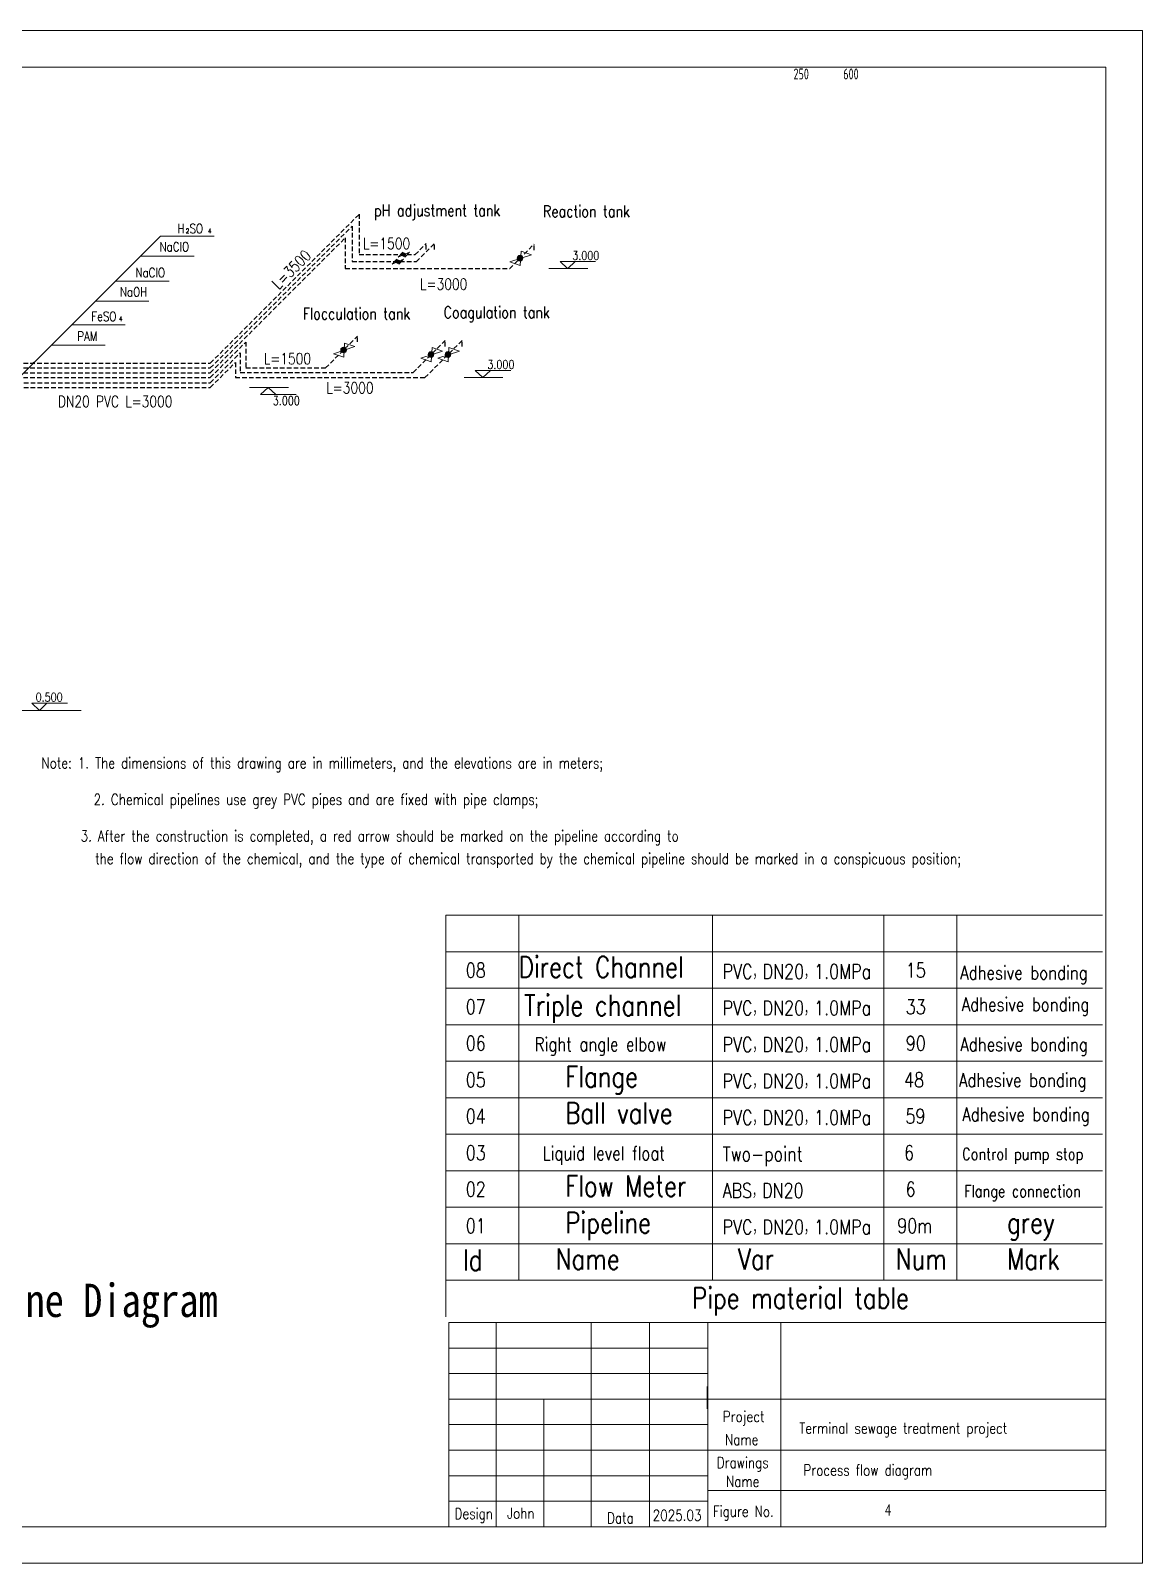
# Model space of a CAD drawing. Extents: x 838828 to 1489448, y 610351 to 848160.
# Drawn here: x 981370 to 1011826, y 659886 to 701886 of the extents above; entities that cross this region are included whole.
import ezdxf
from ezdxf.enums import TextEntityAlignment as Align

# ---------------------------------------------------------------- set-up
doc = ezdxf.new("R2010")
doc.units = 0
doc.header["$LTSCALE"] = 1000
doc.header["$MEASUREMENT"] = 0
doc.linetypes.add('HIDDEN2', pattern=[0.1875, 0.125, -0.0625])
doc.layers.get('0').update_dxf_attribs({"linetype": 'CONTINUOUS', "lineweight": 13})
for name, color, linetype, lineweight in [('D', 3, 'CONTINUOUS', 13), ('HATCH', 8, 'CONTINUOUS', 13), ('文字', 7, 'CONTINUOUS', 13), ('文字00', 6, 'CONTINUOUS', 13), ('标注', 8, 'CONTINUOUS', 13), ('设备', 6, 'CONTINUOUS', 13)]:
    doc.layers.add(name, color=color, linetype=linetype, lineweight=lineweight)
doc.layers.add('加药管道', color=1, linetype='HIDDEN2')
doc.styles.add('HZ', font='romans.shx', dxfattribs={"width": 0.7, "bigfont": 'gbcbig.shx'})
doc.styles.add('ST', font='SimSun.ttf', dxfattribs={"width": 0.8})
doc.styles.get("Standard").update_dxf_attribs({"font": 'ROMANS.SHX', "width": 1.2, "bigfont": 'gbcbig.shx'})
doc.styles.add('TSSD_DIMENSION', font='tssdeng.shx', dxfattribs={"width": 0.7, "bigfont": 'tssdchn.shx'})

msp = doc.modelspace()

# ---------------------------------------------------------------- hatches: boundary and pattern name
at = {"layer": '设备'}
h = msp.add_hatch(color=256, dxfattribs=at)
h.paths.add_polyline_path([(991457, 695598, 0.144014), (991430, 695605, 0.74823), (991403, 695515)])
h.paths.add_polyline_path([(991457, 695598), (991403, 695515, 0.144014), (991430, 695507, 0.74823)])
h = msp.add_hatch(color=256, dxfattribs=at)
h.paths.add_polyline_path([(991621, 695790, 0.144014), (991594, 695798, 0.74823), (991567, 695707)])
h.paths.add_polyline_path([(991621, 695790), (991567, 695707, 0.144014), (991594, 695699, 0.74823)])
h = msp.add_hatch(color=256, dxfattribs=at)
h.paths.add_polyline_path([(994700, 695637, 0.144014), (994719, 695598, 0.74823), (994853, 695660)])
h.paths.add_polyline_path([(994700, 695637), (994853, 695660, 0.144014), (994835, 695700, 0.74823)])
h = msp.add_hatch(color=256, dxfattribs=at)
h.paths.add_polyline_path([(989866, 693122, 0.144014), (989884, 693082, 0.74823), (990018, 693145)])
h.paths.add_polyline_path([(989866, 693122), (990018, 693145, 0.144014), (990000, 693184, 0.74823)])
h = msp.add_hatch(color=256, dxfattribs=at)
h.paths.add_polyline_path([(992263, 692997, 0.144014), (992281, 692958, 0.74823), (992416, 693020)])
h.paths.add_polyline_path([(992263, 692997), (992416, 693020, 0.144014), (992397, 693060, 0.74823)])
h = msp.add_hatch(color=256, dxfattribs=at)
h.paths.add_polyline_path([(992727, 692997, 0.144014), (992745, 692958, 0.74823), (992879, 693020)])
h.paths.add_polyline_path([(992727, 692997), (992879, 693020, 0.144014), (992861, 693060, 0.74823)])

# ---------------------------------------------------------------- linework, layer by layer
at = {"linetype": 'Continuous'}
for p, q in [((1011826, 701886), (952426, 701886)), ((1011826, 659886), (1011826, 701886)), ((1010826, 700886), (954926, 700886)), ((1010826, 660886), (1010826, 700886)), ((952426, 659886), (1011826, 659886))]:
    msp.add_line(p, q, dxfattribs=at)
for p, q in [((992826, 660886), (992826, 666486)), ((992826, 666486), (1010826, 666486)), ((992837, 666486), (1010837, 666486)), ((994126, 660886), (994126, 666486)), ((996726, 660886), (996726, 666486)), ((998326, 660886), (998326, 666486)), ((999926, 660886), (999926, 666486)), ((1001926, 660886), (1001926, 666486)), ((992826, 665786), (999926, 665786)), ((992826, 665086), (999926, 665086)), ((999908, 664118), (999908, 664731)), ((992826, 664386), (1010826, 664386)), ((995426, 660886), (995426, 664386)), ((999508, 664387), (1000162, 664387)), ((992826, 663686), (999926, 663686)), ((992826, 662986), (999926, 662986)), ((999926, 662986), (1010826, 662986)), ((992826, 662286), (999926, 662286)), ((992826, 661586), (999926, 661586)), ((999926, 661886), (1010826, 661886)), ((954926, 660886), (1010826, 660886))]:
    msp.add_line(p, q)
at = {"layer": 'D', "ltscale": 200}
for p, q in [((991587, 695621), (991272, 695491)), ((991400, 695621), (991272, 695491)), ((991400, 695621), (991460, 695491)), ((991751, 695813), (991436, 695683)), ((991564, 695813), (991436, 695683)), ((991460, 695491), (991587, 695621)), ((991564, 695813), (991624, 695683)), ((991624, 695683), (991751, 695813))]:
    msp.add_line(p, q, dxfattribs=at)
at = {"layer": 'HATCH'}
for p, q in [((980778, 692107), (984929, 696258)), ((984929, 696258), (986396, 696258)), ((984379, 695708), (985846, 695708)), ((995569, 695366), (996633, 695366)), ((983693, 695022), (985160, 695022)), ((983143, 694472), (984610, 694472)), ((982491, 693820), (983958, 693820)), ((981942, 693270), (983409, 693270)), ((981435, 692798), (981479, 692754)), ((993246, 692377), (994310, 692377)), ((987367, 692107), (988431, 692107)), ((980255, 683260), (982753, 683260)), ((992741, 666644), (992741, 677644)), ((1010731, 677644), (992741, 677644)), ((994741, 667644), (994741, 677644)), ((1000053, 667644), (1000053, 677644)), ((1004741, 667644), (1004741, 677644)), ((1006741, 667644), (1006741, 677644)), ((1010731, 676644), (992741, 676644)), ((1010731, 675644), (992741, 675644)), ((1010731, 674644), (992741, 674644)), ((1010731, 673644), (992741, 673644)), ((1010731, 672644), (992741, 672644)), ((1010731, 671644), (992741, 671644)), ((1010731, 670644), (992741, 670644)), ((1010731, 669644), (992741, 669644)), ((1010731, 668644), (992741, 668644)), ((1010731, 667644), (992741, 667644))]:
    msp.add_line(p, q, dxfattribs=at)
at = {"layer": 'HATCH', "ltscale": 0.001}
msp.add_line((1010826, 666486), (1010826, 660886), dxfattribs=at)
at = {"layer": '加药管道'}
for p, q in [((986292, 692776), (990369, 696853)), ((990369, 696853), (990369, 695748)), ((986292, 692644), (990177, 696529)), ((990177, 696529), (990177, 695556)), ((986292, 692512), (989987, 696206)), ((989987, 696206), (989987, 695366)), ((991903, 695748), (992207, 696052)), ((991936, 695556), (992432, 696052)), ((992207, 695889), (992207, 696052)), ((992432, 695889), (992432, 696052)), ((994494, 695366), (995162, 696034)), ((995162, 695871), (995162, 696034)), ((990177, 695556), (991936, 695556)), ((990369, 695748), (991903, 695748)), ((989987, 695366), (994494, 695366)), ((989451, 692642), (990327, 693518)), ((990327, 693356), (990327, 693518)), ((986292, 692380), (987263, 693351)), ((986292, 692239), (987111, 693057)), ((987111, 693057), (987111, 692517)), ((987263, 693351), (987263, 692642)), ((991848, 692517), (992725, 693394)), ((992172, 692377), (993188, 693394)), ((992725, 693231), (992725, 693394)), ((993188, 693231), (993188, 693394)), ((978548, 692776), (986292, 692776)), ((978734, 692644), (986292, 692644)), ((986292, 692107), (986977, 692792)), ((986977, 692792), (986977, 692377)), ((987263, 692642), (989451, 692642)), ((978921, 692512), (986292, 692512)), ((979107, 692380), (986292, 692380)), ((979308, 692239), (986292, 692239)), ((986977, 692377), (992172, 692377)), ((987111, 692517), (991848, 692517)), ((979494, 692107), (986292, 692107))]:
    msp.add_line(p, q, dxfattribs=at)
at = {"layer": '文字'}
for p, q in [((995872, 695560), (996848, 695560)), ((995872, 695560), (996078, 695366)), ((996288, 695560), (996082, 695366)), ((993550, 692572), (994526, 692572)), ((993550, 692572), (993756, 692377)), ((993965, 692572), (993759, 692377)), ((987670, 691912), (987876, 692107)), ((987670, 691912), (988646, 691912)), ((988086, 691912), (987880, 692107)), ((981402, 683455), (982378, 683455)), ((981402, 683455), (981608, 683260)), ((981817, 683455), (981611, 683260))]:
    msp.add_line(p, q, dxfattribs=at)
at = {"layer": '设备'}
for p, q in [((994498, 695549), (995089, 695741)), ((994784, 695451), (994498, 695549)), ((994804, 695839), (994784, 695451)), ((995089, 695741), (994804, 695839)), ((989663, 693034), (990255, 693226)), ((989949, 692935), (989663, 693034)), ((989969, 693324), (989949, 692935)), ((990255, 693226), (989969, 693324)), ((992060, 692909), (992652, 693101)), ((992366, 693199), (992346, 692811)), ((992652, 693101), (992366, 693199)), ((992524, 692909), (993116, 693101)), ((992830, 693199), (992810, 692811)), ((993116, 693101), (992830, 693199)), ((992346, 692811), (992060, 692909)), ((992810, 692811), (992524, 692909))]:
    msp.add_line(p, q, dxfattribs=at)
for centre, radius in [((991430, 695556), 49.4), ((991594, 695748), 49.4), ((994777, 695649), 77.2), ((989942, 693133), 77.2), ((992339, 693009), 77.2), ((992803, 693009), 77.2)]:
    msp.add_circle(centre, radius, dxfattribs=at)

# ---------------------------------------------------------------- texts
at = {"linetype": 'ByBlock', "ltscale": 200, "width": 0.8}
for s, height, p in [('pH adjustment tank', 320, (990777, 696798)), ('Reaction tank', 320, (995404, 696775)), ('H SO', 256, (985391, 696333)), ('2', 128, (985618, 696333)), ('4', 128, (986227, 696333)), ('NaClO', 256, (984903, 695838)), ('L=1500', 307.2, (990472, 695898)), ('NaClO', 256, (984243, 695126)), ('NaOH', 256, (983816, 694598)), ('L=3000', 307.2, (992036, 694787)), ('Flocculation tank', 320, (988826, 693969)), ('Coagulation tank', 320, (992684, 694007)), ('FeSO', 256, (983033, 693929)), ('4', 128, (983790, 693925)), ('PAM', 256, (982647, 693383)), ('L=1500', 307.2, (987758, 692744)), ('L=3000', 307.2, (989468, 691944)), ('DN20 PVC L=3000', 307.2, (982116, 691569))]:
    msp.add_text(s, height=height, dxfattribs=at).set_placement(p)
msp.add_text('L=3500', height=307.2, rotation=45, dxfattribs=at).set_placement((988162, 694775))
for s, p in [('3.000', (996206, 695726)), ('3.000', (993884, 692738)), ('3.000', (988004, 691746)), ('0.500', (981507, 683621))]:
    msp.add_text(s, height=240, dxfattribs=at).set_placement(p, align=Align.MIDDLE_LEFT)
at = {"style": 'HZ', "width": 0.8}
for s, p in [('Project', (1000903, 663759)), ('Name', (1000851, 663128)), ('Drawings', (1000877, 662498)), ('Name', (1000877, 661980)), ('Design', (993508, 661098)), ('John', (994798, 661110)), ('Data', (997527, 660978)), ('2025.03', (999080, 661051)), ('Figure No.', (1000894, 661160))]:
    msp.add_text(s, height=300, dxfattribs=at).set_placement(p, align=Align.CENTER)
for s, p in [('Terminal sewage treatment project', (1002428, 663440)), ('Process flow diagram', (1002542, 662290)), ('4', (1004755, 661194))]:
    msp.add_text(s, height=300, dxfattribs=at).set_placement(p)
at = {"layer": '文字', "linetype": 'Continuous', "style": 'ST', "width": 0.85}
msp.add_text('Chemical Release Pipeline Diagram', height=911.25, dxfattribs=at).set_placement((969107, 666637))
at = {"layer": '文字00', "style": 'HZ', "width": 0.8}
for s, p in [('Note: 1. The dimensions of this drawing are in millimeters, and the elevations are in meters;', (981665, 681818)), ('2. Chemical pipelines use grey PVC pipes and are fixed with pipe clamps;', (983094, 680818)), ('3. After the construction is completed, a red arrow should be marked on the pipeline according to ', (982739, 679818)), ('the flow direction of the chemical, and the type of chemical transported by the chemical pipeline should be marked in a conspicuous position;', (983137, 679196))]:
    msp.add_text(s, height=300, dxfattribs=at).set_placement(p, align=Align.MIDDLE_LEFT)
for s, height, p in [('08', 400, (993288, 675937)), ('Direct Channel', 576, (994741, 675937)), ('PVC，DN20，1.0MPa', 400, (1000326, 675903)), ('15', 400, (1005346, 675937)), ('Adhesive bonding', 376, (1006834, 675884)), ('Triple channel', 576, (994890, 674891)), ('Adhesive bonding', 376, (1006877, 675015)), ('07', 400, (993288, 674937)), ('PVC，DN20，1.0MPa', 400, (1000326, 674903)), ('33', 400, (1005346, 674937)), ('06', 400, (993288, 673937)), ('Right angle elbow', 376, (995177, 673923)), ('PVC，DN20，1.0MPa', 400, (1000326, 673903)), ('90', 400, (1005346, 673937)), ('Adhesive bonding', 376, (1006838, 673918)), ('05', 400, (993288, 672937)), ('Flange', 576, (996016, 672937)), ('PVC，DN20，1.0MPa', 400, (1000326, 672903)), ('48', 400, (1005299, 672937)), ('Adhesive bonding', 376, (1006802, 672939)), ('Ball valve', 576, (996016, 671937)), ('04', 400, (993288, 671937)), ('PVC，DN20，1.0MPa', 400, (1000326, 671903)), ('59', 400, (1005334, 671937)), ('Adhesive bonding', 376, (1006891, 672001)), ('03', 400, (993288, 670937)), ('Liquid level float', 376, (995395, 670935)), ('Two-point', 400, (1000326, 670903)), ('6', 400, (1005297, 670937)), ('Control pump stop', 326, (1006889, 670939)), ('02', 400, (993288, 669937)), ('Flow Meter', 576, (996016, 669937)), ('6', 400, (1005341, 669937)), ('ABS，DN20', 400, (1000326, 669903)), ('Flange connection', 326, (1006944, 669923)), ('Pipeline', 576, (996016, 668937)), ('01', 400, (993288, 668937)), ('PVC，DN20，1.0MPa', 400, (1000326, 668903)), ('90m', 400, (1005112, 668937)), ('grey', 576, (1008117, 668937)), ('Id', 576, (993211, 667914)), ('Name', 576, (995752, 667937)), ('Var', 576, (1000745, 667937)), ('Num', 576, (1005067, 667940)), ('Mark', 576, (1008117, 667937)), ('Pipe material table', 576, (999488, 666870))]:
    msp.add_text(s, height=height, dxfattribs=at).set_placement(p)
at = {"layer": '标注', "color": 7, "ltscale": 0.001, "char_height": 300, "attachment_point": 5, "style": 'TSSD_DIMENSION'}
for s, insert in [('\\A1;250', (1002480, 700699)), ('\\A1;600', (1003843, 700699))]:
    msp.add_mtext(s, dxfattribs=dict(at, insert=insert))

doc.saveas('drawing.dxf')
